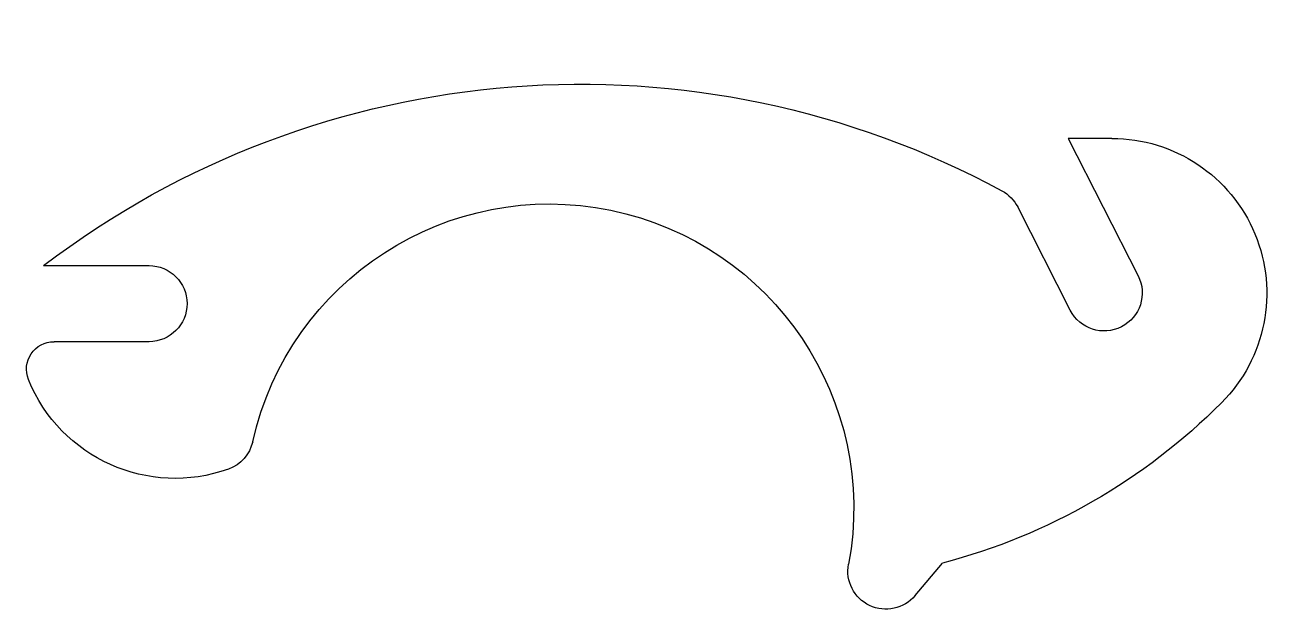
# Model space of a CAD drawing. Header units: millimetres. Extents: x -47.5 to 51.4, y -8.3 to 38.
import ezdxf

# ---------------------------------------------------------------- set-up
doc = ezdxf.new("R2010")
doc.units = ezdxf.units.MM

msp = doc.modelspace()

# ---------------------------------------------------------------- linework, layer by layer
at = {"color": 7, "extrusion": (-6.12323e-17, 6.12323e-17, -1)}
for p, q in [((38.2, 29.084, -40.082), (34.754, 29.084, -40.082)), ((34.754, 29.084, -40.082), (40.271, 18.257, -40.082)), ((34.925, 15.533, -40.082), (30.774, 23.679, -40.082)), ((-46.082, 19.05, -40.082), (-37.757, 19.05, -40.082)), ((-37.757, 13.05, -40.082), (-45.252, 13.05, -40.082)), ((22.673, -6.984, -40.082), (24.834, -4.419, -40.082))]:
    msp.add_line(p, q, dxfattribs=at)
for centre, radius, start, end in [((3.708, -36.513, 40.082), 69.877, 52.6696, 118.40427), ((-38.2, 16.861, 40.082), 12.223, 90, 224.93637), ((6.161, -0.09, 40.082), 24, 12.63954, 190.58774), ((-28.11, 22.321, 40.082), 2.991, 118.40427, 153), ((37.757, 16.05, 40.082), 3, 90, 270), ((-37.598, 16.895, 40.082), 3, 153, 333), ((45.252, 10.879, 40.082), 2.171, 338.01069, 90), ((35.704, 14.735, 40.082), 12.468, 250.22758, 338.01069), ((-12.556, 42.448, 40.082), 48.448, 224.93637, 255.31968), ((32.498, 5.816, 40.082), 2.991, 192.63954, 250.22758), ((-20.379, -5.051, 40.082), 3, 220.11216, 10.58774)]:
    msp.add_arc(centre, radius, start, end, dxfattribs=at)

doc.saveas('drawing.dxf')
